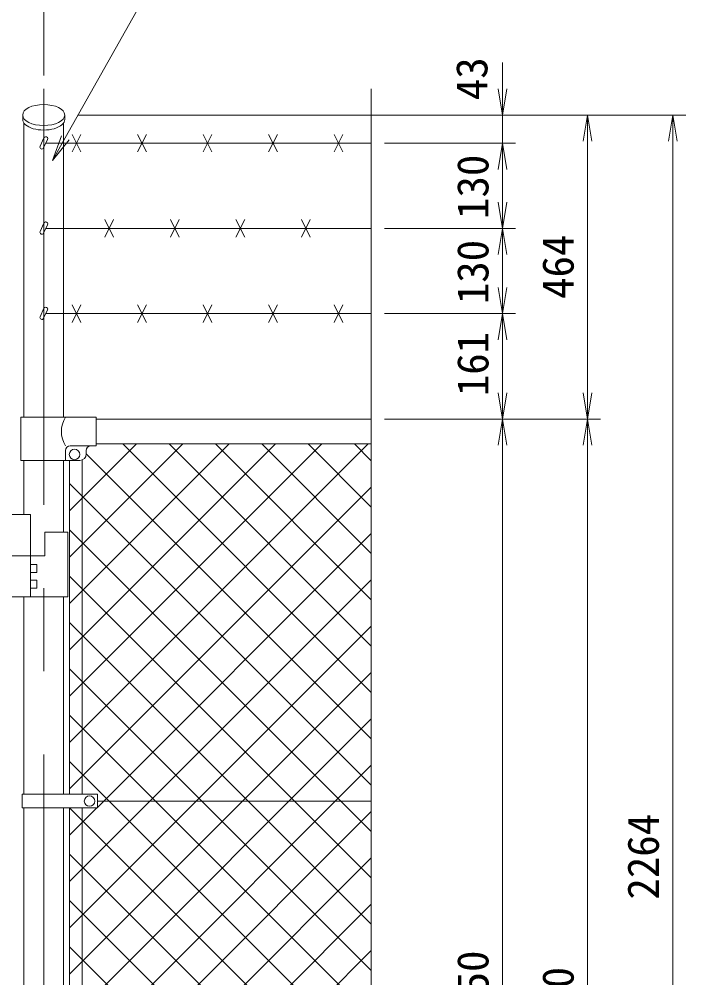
# Model space of a CAD drawing. Units: millimetres, scale not verified. Extents: x -4200 to 4200, y -2970 to 2970.
# Drawn here: x -1582 to -564, y 259 to 1722 of the extents above; entities that cross this region are included whole.
import ezdxf
from ezdxf.enums import TextEntityAlignment as Align

# ---------------------------------------------------------------- set-up
doc = ezdxf.new("R2010")
doc.units = ezdxf.units.MM
doc.header["$LTSCALE"] = 20
doc.linetypes.add('USER1', pattern=[50.8, 31.75, -6.35, 6.35, -6.35])
for name, color, linetype, lineweight in [('0-0_D-STR-TXT', 7, 'Continuous', 9), ('0-4_D-BMK', 2, 'USER1', 13), ('0-5_D-STR1', 1, 'Continuous', 18), ('0-8_D-STR3', 3, 'Continuous', 13), ('0-9_D-STR-DIM', 7, 'Continuous', 9), ('0-A_0', 7, 'Continuous', 9), ('0-B_D-STR2', 7, 'Continuous', 9)]:
    doc.layers.add(name, color=color, linetype=linetype, lineweight=lineweight)
doc.styles.add('ＭＳ ゴシック', font='')
doc.styles.get('ＭＳ ゴシック').set_extended_font_data('MS Gothic')

# ---------------------------------------------------------------- blocks, each defined once
blk = doc.blocks.new('_Open')
at = {"layer": '0-A_0'}
blk.add_line((-20, 3.33), (0, 0), dxfattribs=at)
blk.add_lwpolyline([(-20, -3.33), (0, 0), (-20, 0)], dxfattribs=at)
blk = doc.blocks.new('MLeader10')
at = {"layer": '0-0_D-STR-TXT'}
blk.add_line((-1505.64, 1537.32), (-1531.08, 1505.74), dxfattribs=at)
for points in [[(-1511.45, 1540.59), (-1369.94, 1791.85), (-842.86, 1791.85), (-835.66, 1791.85)], [(-1517.26, 1543.87), (-1531.08, 1505.74), (-1511.45, 1540.59)]]:
    blk.add_lwpolyline(points, dxfattribs=at)

msp = doc.modelspace()

# ---------------------------------------------------------------- linework, layer by layer
at = {"layer": '0-4_D-BMK'}
msp.add_line((-1544.32, 1615.52), (-1544.32, -1068.63), dxfattribs=at)
at = {"layer": '0-5_D-STR1'}
for p, q in [((-1576.42, 1575.37), (-1576.42, 1568.44)), ((-1512.22, 1575.37), (-1512.22, 1568.44)), ((-1574.57, 1563.07), (-1574.57, 1114.37)), ((-1514.07, 1563.07), (-1514.07, 1114.37)), ((-1464.32, 1111.37), (-1044.32, 1111.37)), ((-1464.32, 1073.37), (-1044.32, 1073.37)), ((-1574.57, 1048.37), (-1574.57, 965.87)), ((-1514.07, 1048.37), (-1514.07, 938.87)), ((-1574.57, 839.87), (-1574.57, 538.87)), ((-1514.07, 839.87), (-1514.07, 538.87)), ((-1574.57, 517.87), (-1574.57, -45.13)), ((-1514.07, 517.87), (-1514.07, -45.13))]:
    msp.add_line(p, q, dxfattribs=at)
msp.add_ellipse((-1544.32, 1575.37), major_axis=(-32.1, 0), ratio=0.5, dxfattribs=at)
msp.add_ellipse((-1544.32, 1568.44), major_axis=(-32.1, 0), ratio=0.5, start_param=6.2831853, end_param=9.424778, dxfattribs=at)
at = {"layer": '0-8_D-STR3'}
for p, q in [((-1543.89, 1540.4), (-1549.84, 1527.64)), ((-1538.45, 1537.86), (-1544.4, 1525.1)), ((-1501.03, 1545.78), (-1487.61, 1518.95)), ((-1501.03, 1518.95), (-1487.61, 1545.78)), ((-1401.03, 1545.78), (-1387.61, 1518.95)), ((-1401.03, 1518.95), (-1387.61, 1545.78)), ((-1301.03, 1545.78), (-1287.61, 1518.95)), ((-1301.03, 1518.95), (-1287.61, 1545.78)), ((-1201.03, 1545.78), (-1187.61, 1518.95)), ((-1201.03, 1518.95), (-1187.61, 1545.78)), ((-1101.03, 1545.78), (-1087.61, 1518.95)), ((-1101.03, 1518.95), (-1087.61, 1545.78)), ((-1044.32, 1532.37), (-1541.01, 1532.37)), ((-1543.89, 1410.4), (-1549.84, 1397.64)), ((-1538.45, 1407.86), (-1544.4, 1395.1)), ((-1451.03, 1415.78), (-1437.61, 1388.95)), ((-1451.03, 1388.95), (-1437.61, 1415.78)), ((-1351.03, 1415.78), (-1337.61, 1388.95)), ((-1351.03, 1388.95), (-1337.61, 1415.78)), ((-1251.03, 1415.78), (-1237.61, 1388.95)), ((-1251.03, 1388.95), (-1237.61, 1415.78)), ((-1151.03, 1415.78), (-1137.61, 1388.95)), ((-1151.03, 1388.95), (-1137.61, 1415.78)), ((-1044.32, 1402.37), (-1541.01, 1402.37)), ((-1543.89, 1280.4), (-1549.84, 1267.64)), ((-1538.45, 1277.86), (-1544.4, 1265.1)), ((-1501.03, 1285.78), (-1487.61, 1258.95)), ((-1501.03, 1258.95), (-1487.61, 1285.78)), ((-1401.03, 1285.78), (-1387.61, 1258.95)), ((-1401.03, 1258.95), (-1387.61, 1285.78)), ((-1301.03, 1285.78), (-1287.61, 1258.95)), ((-1301.03, 1258.95), (-1287.61, 1285.78)), ((-1201.03, 1285.78), (-1187.61, 1258.95)), ((-1201.03, 1258.95), (-1187.61, 1285.78)), ((-1101.03, 1285.78), (-1087.61, 1258.95)), ((-1101.03, 1258.95), (-1087.61, 1285.78)), ((-1044.32, 1272.37), (-1541.01, 1272.37)), ((-1579.02, 1114.37), (-1464.32, 1114.37)), ((-1579.02, 1048.37), (-1579.02, 1114.37)), ((-1464.32, 1070.37), (-1464.32, 1114.37)), ((-1503.92, 1070.37), (-1464.32, 1070.37)), ((-1510.92, 1048.37), (-1510.92, 1063.37)), ((-1479.32, 1058.37), (-1479.32, 1063.37)), ((-1579.02, 1048.37), (-1489.32, 1048.37)), ((-1504.82, 1048.37), (-1504.82, 538.87)), ((-1485.82, 1049), (-1485.82, 538.87)), ((-1564.57, 965.87), (-1645.57, 965.87)), ((-1564.57, 965.87), (-1564.57, 839.87)), ((-1507.57, 938.87), (-1542.57, 938.87)), ((-1542.57, 938.87), (-1542.57, 902.87)), ((-1507.57, 938.87), (-1507.57, 839.87)), ((-1542.57, 902.87), (-1620.57, 902.87)), ((-1564.57, 889.37), (-1555.07, 889.37)), ((-1555.07, 877.37), (-1555.07, 889.37)), ((-1564.57, 877.37), (-1555.07, 877.37)), ((-1564.57, 865.37), (-1555.07, 865.37)), ((-1555.07, 853.37), (-1555.07, 865.37)), ((-1564.57, 853.37), (-1555.07, 853.37)), ((-1507.57, 839.87), (-1598.57, 839.87)), ((-1577.12, 517.87), (-1577.12, 538.87)), ((-1462.33, 538.87), (-1577.12, 538.87)), ((-1462.33, 517.87), (-1462.33, 538.87)), ((-1462.33, 528.37), (-1044.32, 528.37)), ((-1462.33, 517.87), (-1577.12, 517.87)), ((-1504.82, 517.87), (-1504.82, -45.13)), ((-1485.82, 517.87), (-1485.82, -45.13))]:
    msp.add_line(p, q, dxfattribs=at)
for centre in [(-1497.32, 1057.37), (-1474.33, 528.37)]:
    msp.add_circle(centre, 8, dxfattribs=at)
for centre, radius, start, end in [((-1541.17, 1539.13), 3, 334.99524, 154.99707), ((-1547.12, 1526.37), 3, 154.99707, 334.99524), ((-1541.17, 1409.13), 3, 334.99524, 154.99707), ((-1547.12, 1396.37), 3, 154.99707, 334.99524), ((-1541.17, 1279.13), 3, 334.99524, 154.99707), ((-1547.12, 1266.37), 3, 154.99707, 334.99524), ((-1476.71, 1092.37), 40.68, 147.25964, 212.74036), ((-1503.92, 1063.37), 7, 90, 180), ((-1472.32, 1063.37), 7, 90, 180), ((-1489.32, 1058.37), 10, 270, 0)]:
    msp.add_arc(centre, radius, start, end, dxfattribs=at)
at = {"layer": '0-9_D-STR-DIM'}
for p, q in [((-1544.32, 1635.52), (-1544.32, 1908.03)), ((-844.32, 1615.37), (-844.32, 1655.37)), ((-1044.32, 1615.52), (-1044.32, 215.59)), ((-1492.22, 1575.37), (-824.32, 1575.37)), ((-1492.22, 1575.37), (-694.32, 1575.37)), ((-1492.22, 1575.37), (-564.32, 1575.37)), ((-844.32, 1532.37), (-844.32, 1575.37)), ((-1024.32, 1532.37), (-824.32, 1532.37)), ((-1024.32, 1532.37), (-824.32, 1532.37)), ((-714.32, 1151.37), (-714.32, 1535.37)), ((-584.32, 1535.37), (-584.32, -648.63)), ((-844.32, 1442.37), (-844.32, 1492.37)), ((-844.32, 1492.37), (-844.32, 1452.37)), ((-1024.32, 1402.37), (-824.32, 1402.37)), ((-1024.32, 1402.37), (-824.32, 1402.37)), ((-844.32, 1312.37), (-844.32, 1362.37)), ((-1024.32, 1272.37), (-824.32, 1272.37)), ((-1004.32, 1272.37), (-824.32, 1272.37)), ((-844.32, 1151.37), (-844.32, 1232.37)), ((-1024.32, 1111.37), (-824.32, 1111.37)), ((-1024.32, 1111.37), (-694.32, 1111.37)), ((-1004.32, 1111.37), (-824.32, 1111.37)), ((-1004.32, 1111.37), (-694.32, 1111.37)), ((-844.32, 1071.37), (-844.32, -598.63)), ((-714.32, 1071.37), (-714.32, -648.63))]:
    msp.add_line(p, q, dxfattribs=at)
at = {"layer": '0-B_D-STR2'}
for p, q in [((-1504.82, 971.19), (-1402.64, 1073.37)), ((-1504.82, 900.48), (-1331.93, 1073.37)), ((-1504.82, 829.77), (-1261.22, 1073.37)), ((-1504.82, 759.06), (-1190.51, 1073.37)), ((-1504.82, 688.35), (-1119.8, 1073.37)), ((-1504.82, 617.64), (-1049.09, 1073.37)), ((-1044.32, 693.91), (-1423.78, 1073.37)), ((-1044.32, 764.62), (-1353.06, 1073.37)), ((-1044.32, 835.34), (-1282.35, 1073.37)), ((-1044.32, 906.05), (-1211.64, 1073.37)), ((-1044.32, 976.76), (-1140.93, 1073.37)), ((-1044.32, 1047.47), (-1070.22, 1073.37)), ((-1044.32, 623.2), (-1479.32, 1058.2)), ((-1044.32, 552.49), (-1504.82, 1012.99)), ((-1504.82, 546.93), (-1044.32, 1007.43)), ((-1044.32, 481.78), (-1504.82, 942.28)), ((-1462.33, 518.71), (-1044.32, 936.71)), ((-1044.32, 411.07), (-1504.82, 871.57)), ((-1504.82, 405.5), (-1044.32, 866)), ((-1044.32, 340.36), (-1504.82, 800.86)), ((-1504.82, 334.79), (-1044.32, 795.29)), ((-1044.32, 269.65), (-1504.82, 730.15)), ((-1504.82, 264.08), (-1044.32, 724.58)), ((-1037.73, 192.34), (-1504.82, 659.44)), ((-1504.82, 193.37), (-1044.32, 653.87)), ((-1044.32, 128.23), (-1504.82, 588.73)), ((-1504.82, 122.66), (-1044.32, 583.16)), ((-1044.32, 57.52), (-1504.82, 518.02)), ((-1504.82, 476.21), (-1463.17, 517.87)), ((-1504.82, 51.95), (-1044.32, 512.45)), ((-1044.32, -13.19), (-1504.82, 447.31)), ((-1504.82, -18.76), (-1044.32, 441.74)), ((-1044.32, -83.9), (-1504.29, 376.07)), ((-1462.33, -46.98), (-1044.32, 371.03)), ((-1044.32, -154.61), (-1504.82, 305.89)), ((-1504.82, -160.18), (-1044.32, 300.32))]:
    msp.add_line(p, q, dxfattribs=at)

# ---------------------------------------------------------------- block references
at = {"layer": '0-0_D-STR-TXT'}
msp.add_blockref('MLeader10', (0, 0), dxfattribs=at)
at = {"layer": '0-9_D-STR-DIM', "xscale": 2, "yscale": 2}
for p, rotation in [((-844.32, 1575.37), 270), ((-714.32, 1575.37), 90), ((-584.32, 1575.37), 90), ((-844.32, 1532.37), 90), ((-844.32, 1532.37), 90), ((-844.32, 1402.37), 270), ((-844.32, 1402.37), 90), ((-844.32, 1272.37), 270), ((-844.32, 1272.37), 90), ((-844.32, 1111.37), 270), ((-714.32, 1111.37), 270), ((-844.32, 1111.37), 90), ((-714.32, 1111.37), 90)]:
    msp.add_blockref('_Open', p, dxfattribs=dict(at, rotation=rotation))

# ---------------------------------------------------------------- texts
at = {"layer": '0-9_D-STR-DIM', "style": 'ＭＳ ゴシック'}
for s, p in [('43', (-852.63, 1598.03)), ('130', (-851.07, 1416.72)), ('464', (-721.07, 1294.74)), ('130', (-851.07, 1286.72)), ('161', (-851.07, 1146.29)), ('2264', (-591.07, 377.99)), ('1750', (-851.07, 169.47)), ('1800', (-721.07, 144.47))]:
    msp.add_text(s, height=48.09, rotation=90, dxfattribs=at).set_placement(p, align=Align.BOTTOM_LEFT)

doc.saveas('drawing.dxf')
